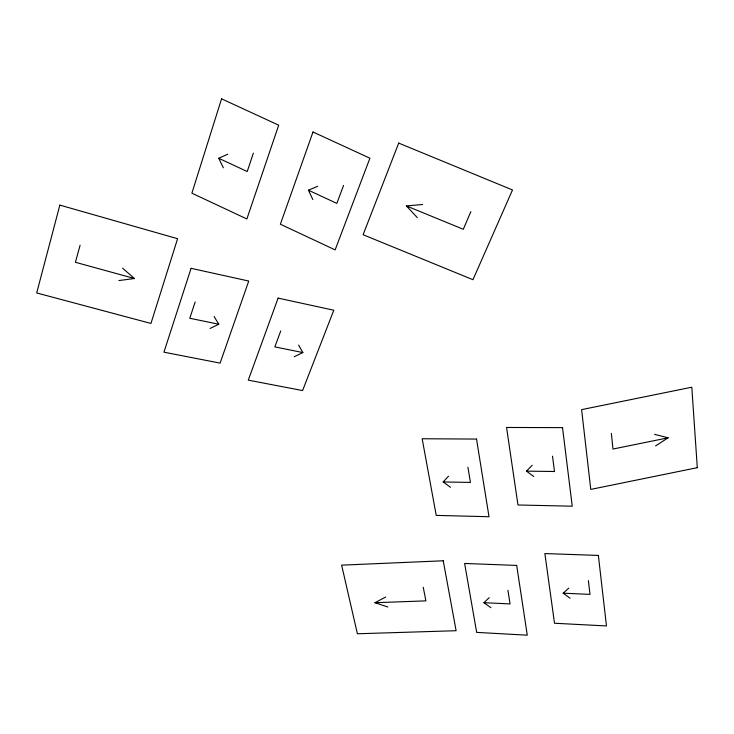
<?xml version="1.0" encoding="UTF-8"?>
<svg xmlns="http://www.w3.org/2000/svg" width="734" height="734" viewBox="0 0 734 734"><rect width="100%" height="100%" fill="white"/><g stroke="black" fill="none" stroke-linecap="round" stroke-linejoin="round"><path stroke-width="1.1" d="M80.107 245.229L75.4 262.277L134.441 278.516L122.587 268.176M195.171 301.931L189.785 318.262L218.769 324.235L214.117 316.528M253.358 153.149L247.22 171.536L218.714 158.26L227.742 154.204M280.746 330.906L274.837 346.888L302.848 352.568L298.628 345.063M343.549 185.427L336.842 203.401L308.436 190.189L317.666 186.28M470.861 211.621L463.31 229.283L406.407 205.924L422.665 204.502M450.474 487.303L443.162 481.954L448.529 476.183M533.765 476.522L526.452 471.127L532.205 465.283M490.863 607.688L483.945 602.678L489.193 597.687M570.098 598.238L563.189 593.191L568.786 588.136M655.59 445.914L668.114 437.813L654.6 434.335M387.855 606.99L374.909 602.715L385.726 597.017M210.062 328.465L218.769 324.235M294.196 356.752L302.848 352.568M668.114 437.813L612.973 449.043L611.358 433.39M118.917 280.562L134.441 278.516M374.909 602.715L425.904 600.871L423.243 587.246M526.452 471.127L554.5 471.512L552.519 456.181M443.162 481.954L470.439 482.412L467.916 467.255M563.189 593.191L590.026 594.384L588.365 580.622M483.945 602.678L510.075 603.926L507.937 590.31M406.407 205.924L417.316 217.622M218.714 158.26L223.347 167.783M308.436 190.189L312.849 199.556M59.849 205.107L36.7 292.958L150.947 323.446L177.591 238.706L59.849 205.107M221.567 98.815L191.895 193.18L246.863 218.971L278.709 125.184L221.567 98.815M191.079 268.323L163.939 352.173L220.099 363.128L248.743 281.049L191.079 268.323M312.996 131.992L280.379 224.219L335.135 249.881L369.918 158.214L312.996 131.992M278.103 298.114L248.285 380.148L302.591 390.561L333.796 310.225L278.103 298.114M398.709 143.093L363.11 234.724L472.962 279.7L512.497 189.959L398.709 143.093M697.3 467.677L590.778 489.404L581.612 409.627L691.804 387.213L697.3 467.677M443.235 560.785L341.631 565.152L357.394 633.772L456.108 630.708L443.235 560.785M562.519 427.628L506.561 427.472L517.975 504.983L572.236 506.194L562.519 427.628M476.531 439.07L422.169 438.758L436.225 515.387L489.009 516.736L476.531 439.07M598.366 555.418L544.867 553.574L554.519 623.249L606.467 625.946L598.366 555.418M516.69 565.419L464.622 563.455L476.669 632.387L527.278 635.185L516.69 565.419"/></g></svg>
